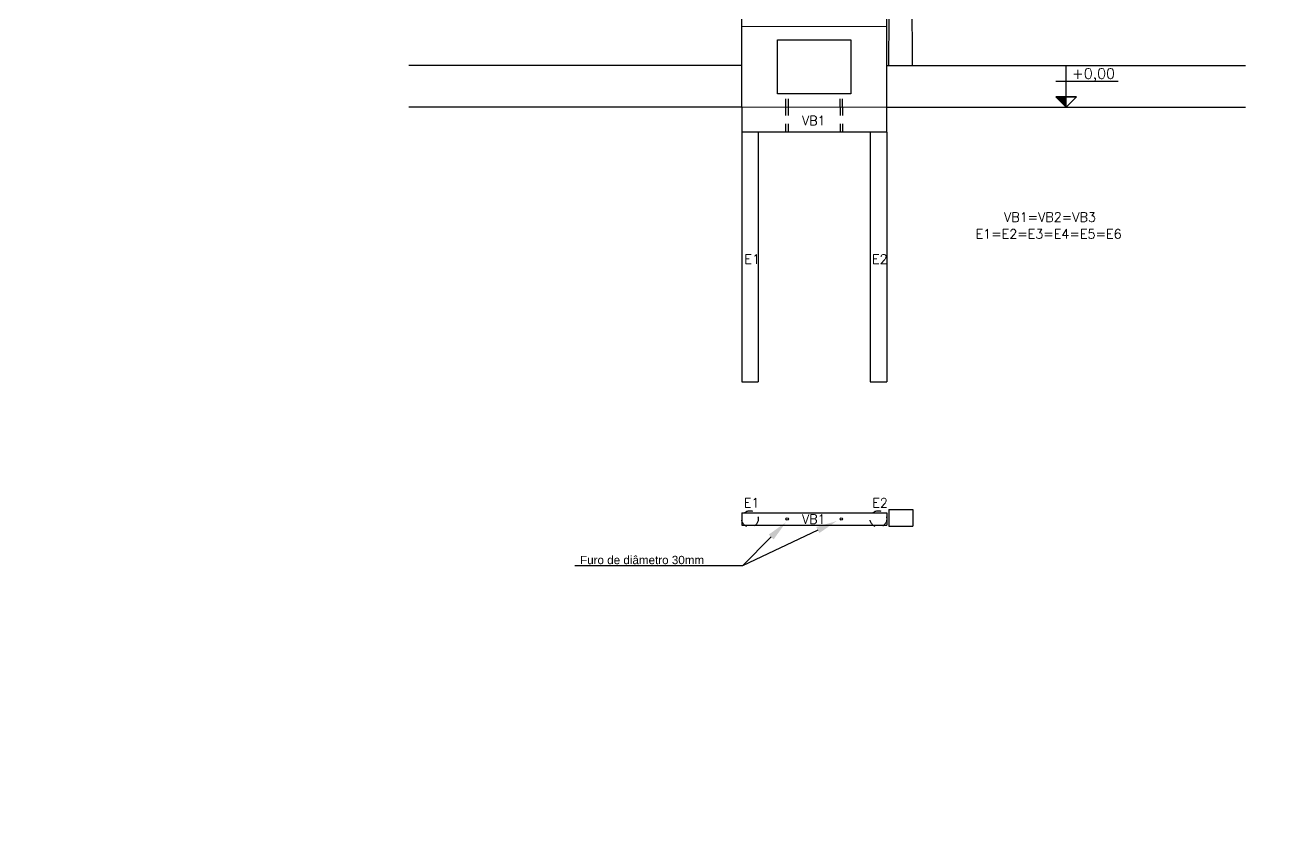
# Model space of a CAD drawing. Extents: x 0 to 11638, y -6007 to 0.
# Drawn here: x 9760.45 to 9775.61, y -3555.34 to -3545.51 of the extents above; entities that cross this region are included whole.
import ezdxf
from ezdxf import colors
from ezdxf.entities.mleader import LeaderData, LeaderLine
from ezdxf.math import Vec2, Vec3

# ---------------------------------------------------------------- set-up
doc = ezdxf.new("R2010")
doc.units = 0
doc.linetypes.add('CACHE', pattern=[0.375, 0.25, -0.125])
doc.layers.get('0').update_dxf_attribs({"linetype": 'CONTINUOUS'})
for name, color, linetype, lineweight in [('ARQ - Alvenaria Média-Baixa', 252, 'CONTINUOUS', 20), ('ARQ - Textos', 4, 'CONTINUOUS', 5), ('Estrutural - Fundações', 6, 'CONTINUOUS', 30), ('LAYER 1', 7, 'CONTINUOUS', 20)]:
    doc.layers.add(name, color=color, linetype=linetype, lineweight=lineweight)
for name, color, linetype in [('ARQ - Desnível Terreno', 14, 'CONTINUOUS'), ('DETALHES', 4, 'CONTINUOUS'), ('Símbolos - Indicação Fachada Elevação Vista', 7, 'CONTINUOUS')]:
    doc.layers.add(name, color=color, linetype=linetype)
doc.styles.add('ROMANS', font='romans.shx', dxfattribs={"height": 0.3})
doc.styles.get("Standard").update_dxf_attribs({"font": 'arial.ttf', "height": 0.15})

msp = doc.modelspace()

# ---------------------------------------------------------------- hatches: boundary and pattern name
at = {"layer": 'Símbolos - Indicação Fachada Elevação Vista', "lineweight": -2}
h = msp.add_hatch(color=256, dxfattribs=at)
h.dxf.hatch_style = 1
h.paths.add_polyline_path([(9772.953, -3546.375), (9772.828, -3546.375), (9772.953, -3546.5)])

# ---------------------------------------------------------------- linework, layer by layer
at = {"lineweight": -2}
for p, q in [((9769.054, -3546.5), (9769.054, -3544.368)), ((9770.797, -3546.5), (9770.797, -3544.368)), ((9769.486, -3546.34), (9769.486, -3545.69)), ((9769.486, -3545.69), (9770.366, -3545.69)), ((9770.366, -3545.69), (9770.366, -3546.34)), ((9770.366, -3546.34), (9769.486, -3546.34)), ((9769.054, -3546.8), (9769.054, -3549.8)), ((9769.254, -3546.8), (9769.254, -3549.8)), ((9770.597, -3546.8), (9770.597, -3549.8)), ((9770.797, -3546.8), (9770.797, -3549.8)), ((9769.054, -3549.8), (9769.254, -3549.8)), ((9770.597, -3549.8), (9770.797, -3549.8)), ((9770.822, -3551.335), (9770.822, -3551.535)), ((9770.822, -3551.335), (9770.822, -3551.535)), ((9770.822, -3551.335), (9771.109, -3551.335)), ((9771.109, -3551.335), (9771.109, -3551.535)), ((9770.822, -3551.535), (9771.109, -3551.535))]:
    msp.add_line(p, q, dxfattribs=at)
at = {"linetype": 'CACHE', "lineweight": -2, "ltscale": 0.125}
for p, q in [((9769.586, -3546.5), (9769.586, -3546.34)), ((9769.616, -3546.5), (9769.616, -3546.34)), ((9770.236, -3546.5), (9770.236, -3546.34)), ((9770.266, -3546.5), (9770.266, -3546.34))]:
    msp.add_line(p, q, dxfattribs=at)
at = {"layer": 'ARQ - Alvenaria Média-Baixa', "lineweight": -2}
for p, q in [((9769.054, -3546), (9765.054, -3546)), ((9770.797, -3546), (9775.109, -3546))]:
    msp.add_line(p, q, dxfattribs=at)
at = {"layer": 'ARQ - Desnível Terreno', "lineweight": -2}
for p, q in [((9769.054, -3546.5), (9765.054, -3546.5)), ((9770.797, -3546.5), (9775.109, -3546.5))]:
    msp.add_line(p, q, dxfattribs=at)
at = {"layer": 'DETALHES', "color": 4}
for p, q in [((9771.106, -3546), (9771.088, -3542.834)), ((9770.824, -3546), (9770.828, -3545.407)), ((9770.822, -3546.5), (9771.109, -3546.5))]:
    msp.add_line(p, q, dxfattribs=at)
at = {"layer": 'Estrutural - Fundações', "lineweight": -2}
for p, q in [((9769.054, -3546.5), (9769.054, -3546.8)), ((9770.797, -3546.8), (9770.797, -3546.5)), ((9769.054, -3551.375), (9769.054, -3551.525)), ((9769.054, -3551.375), (9770.797, -3551.375)), ((9770.797, -3551.375), (9770.797, -3551.525)), ((9769.054, -3551.525), (9770.797, -3551.525))]:
    msp.add_line(p, q, dxfattribs=at)
at = {"layer": 'Estrutural - Fundações', "linetype": 'CACHE', "lineweight": -2, "ltscale": 0.125}
for p, q in [((9769.586, -3546.8), (9769.586, -3546.5)), ((9769.616, -3546.8), (9769.616, -3546.5)), ((9770.236, -3546.5), (9770.236, -3546.8)), ((9770.266, -3546.5), (9770.266, -3546.8))]:
    msp.add_line(p, q, dxfattribs=at)
at = {"layer": 'Estrutural - Fundações'}
msp.add_line((9770.797, -3546.8), (9769.054, -3546.8), dxfattribs=at)
at = {"layer": 'Estrutural - Fundações', "linetype": 'CACHE', "lineweight": -2, "ltscale": 0.25}
for centre in [(9769.154, -3551.45), (9770.697, -3551.45)]:
    msp.add_circle(centre, 0.1, dxfattribs=at)
at = {"layer": 'Estrutural - Fundações', "lineweight": -2}
for centre in [(9769.601, -3551.45), (9770.251, -3551.45)]:
    msp.add_circle(centre, 0.015, dxfattribs=at)
at = {"layer": 'LAYER 1', "color": 7}
for p, q in [((9770.797, -3545.53), (9769.054, -3545.53)), ((9770.797, -3546.5), (9769.054, -3546.5))]:
    msp.add_line(p, q, dxfattribs=at)
at = {"layer": 'Símbolos - Indicação Fachada Elevação Vista', "lineweight": -2}
for p, q in [((9772.953, -3546.125), (9772.953, -3546)), ((9772.828, -3546.187), (9773.578, -3546.187)), ((9772.953, -3546.25), (9772.953, -3546.125)), ((9772.953, -3546.375), (9772.953, -3546.25)), ((9773.078, -3546.375), (9772.828, -3546.375)), ((9772.828, -3546.375), (9772.953, -3546.5)), ((9772.953, -3546.5), (9772.953, -3546.375)), ((9772.953, -3546.375), (9773.078, -3546.375)), ((9773.078, -3546.375), (9772.953, -3546.5))]:
    msp.add_line(p, q, dxfattribs=at)

# ---------------------------------------------------------------- texts
at = {"layer": 'ARQ - Textos', "char_height": 0.1125, "width": 4.64502, "attachment_point": 1, "style": 'ROMANS'}
for s, insert in [('VB1', (9769.778, -3546.605)), ('VB1=VB2=VB3', (9772.206, -3547.765)), ('E1=E2=E3=E4=E5=E6', (9771.864, -3547.967)), ('E1', (9769.086, -3548.27)), ('E2', (9770.62, -3548.27)), ('E1', (9769.079, -3551.2)), ('E2', (9770.622, -3551.2)), ('VB1', (9769.778, -3551.395))]:
    msp.add_mtext(s, dxfattribs=dict(at, insert=insert))
at = {"layer": 'Símbolos - Indicação Fachada Elevação Vista', "lineweight": -2, "insert": (9773.025, -3546.033), "char_height": 0.125, "attachment_point": 1, "style": 'ROMANS'}
msp.add_mtext_dynamic_manual_height_columns('+0,00', width=1.32789, gutter_width=750, heights=[0], dxfattribs=at)

# ---------------------------------------------------------------- leaders
at = {"lineweight": -2}
ml = msp.add_multileader_mtext('Standard', dxfattribs=at)
ml.set_content('Furo de diâmetro 30mm', color=256, style='STANDARD')
ml.set_leader_properties(color=256, linetype='BYLAYER', lineweight=-1)
ml.build(insert=Vec2(0, 0))
ml.multileader.update_dxf_attribs({"text_right_attachment_type": 6, "dogleg_length": 0.36, "arrow_head_size": 0.25})
ctx = ml.context
ctx.base_point, ctx.char_height, ctx.arrow_head_size, ctx.landing_gap_size, ctx.plane_origin = Vec3(9767.032, -3551.944), 0.1, 0.25, 0.1, Vec3(9769.586, -3551.489)
ctx.right_attachment, ctx.text_align_type = 6, 2
notes = []
notes.append((ctx, [(0, (1, 1, 0), (9769.063, -3552.013), (-1, 0), 0.36, [(0, [(9769.586, -3551.489)], 0, []), (1, [(9770.195, -3551.475)], 0, [])])]))
ctx.mtext.insert, ctx.mtext.alignment, ctx.mtext.flow_direction = Vec3(9768.603, -3551.893), 3, 5
for ctx, leaders in notes:
    for number, flags, end, landing, length, lines in leaders:
        leader = LeaderData()
        leader.index, (leader.has_last_leader_line, leader.has_dogleg_vector, leader.attachment_direction) = number, flags
        leader.last_leader_point, leader.dogleg_vector, leader.dogleg_length = Vec3(end), Vec3(landing), length
        for number, points, colour, breaks in lines:
            line = LeaderLine()
            line.index, line.vertices, line.color, line.breaks = number, Vec3.list(points), colors.encode_raw_color(colour), breaks
            leader.lines.append(line)
        ctx.leaders.append(leader)

doc.saveas('drawing.dxf')
